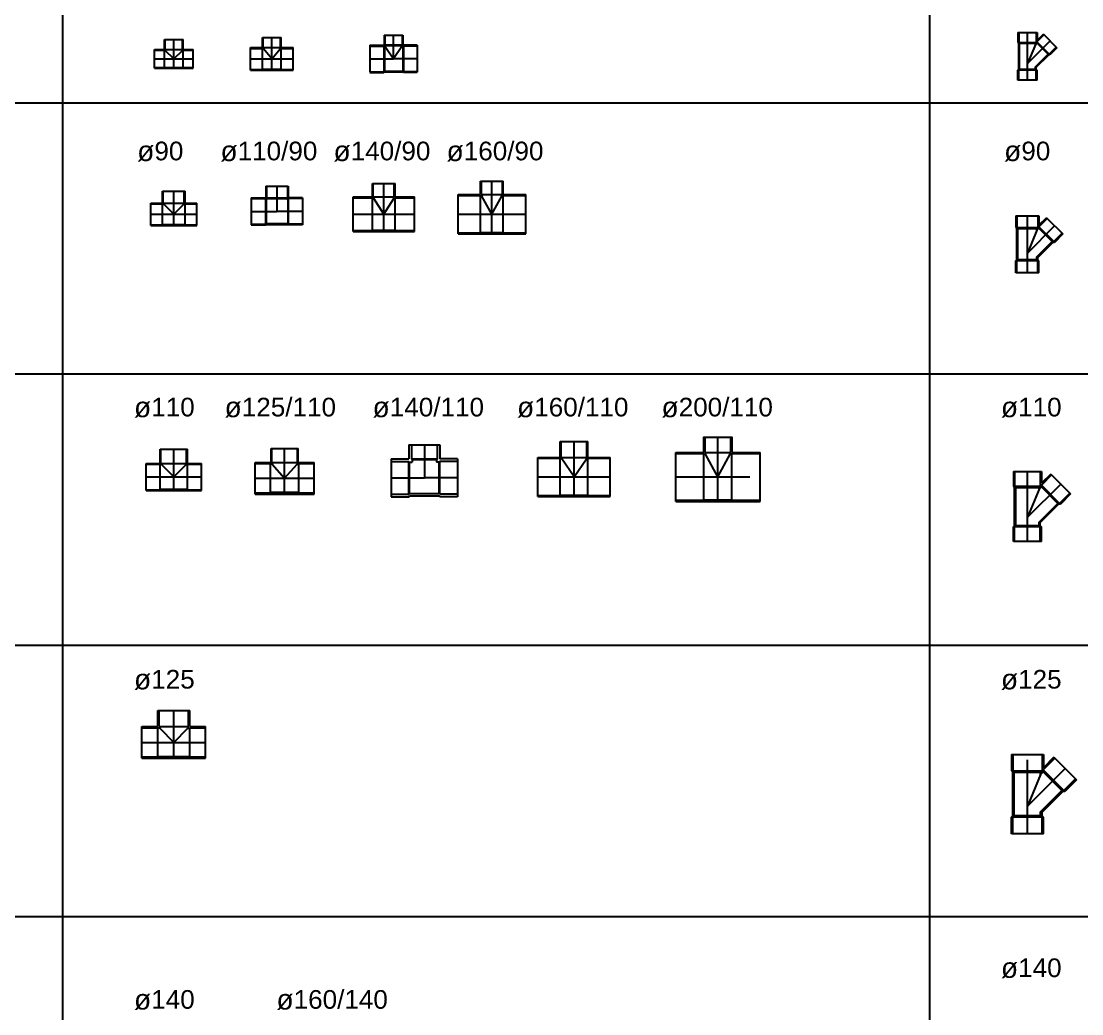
# Model space of a CAD drawing. Header units: millimetres. Extents: x 1218 to 72853, y -34712 to 16286.
# Drawn here: x 9989 to 14536, y -13727 to -9473 of the extents above; entities that cross this region are included whole.
import ezdxf

# ---------------------------------------------------------------- set-up
doc = ezdxf.new("R2010")
doc.units = ezdxf.units.MM
doc.linetypes.add('CENTER', pattern=[50.8, 31.75, -6.35, 6.35, -6.35])
doc.styles.get("Standard").update_dxf_attribs({"font": 'arial.ttf'})

# ---------------------------------------------------------------- blocks, each defined once
blk = doc.blocks.new('TE-D75x75 uPVC ISO')
for points in [[(-40, 83.5), (40, 83.5)], [(-40, 40), (-40, 83.5)], [(40, 40), (40, 83.5)], [(-83.5, 40), (-40, 40)], [(-83.5, -40), (-83.5, 40)], [(40, 40), (83.5, 40)], [(83.5, -40), (83.5, 40)], [(-83.5, -40), (83.5, -40)]]:
    blk.add_lwpolyline(points)
at = {"color": 8}
for points in [[(-37.5, 40), (-37.5, 83.5)], [(37.5, 40), (37.5, 83.5)], [(-83.5, 37.5), (-40, 37.5)], [(-36.5, 40), (-36.5, 36.5), (-40, 36.5)], [(-40, -37.5), (-40, 37.5)], [(-37.5, 40), (37.5, 40)], [(0, 0), (-36.5, 36.5)], [(0, 0), (36.5, 36.5)], [(36.5, 40), (36.5, 36.5), (40, 36.5)], [(40, 37.5), (83.5, 37.5)], [(40, -37.5), (40, 37.5)], [(-83.5, -37.5), (-40, -37.5)], [(-40, -36.5), (40, -36.5)], [(40, -37.5), (83.5, -37.5)]]:
    blk.add_lwpolyline(points, dxfattribs=at)
at = {"color": 8, "linetype": 'CENTER', "ltscale": 10}
for points in [[(0, -40), (0, 83.5)], [(-83.5, 0), (83.5, 0)]]:
    blk.add_lwpolyline(points, dxfattribs=at)
at = {"flags": 1}
for p in [(-40, 0), (0, 40), (40, 0)]:
    blk.add_attdef('AMC', p, '', height=0.5, dxfattribs=at)
blk = doc.blocks.new('TE-D90x75 uPVC ISO')
for points in [[(-40.5, 91.5), (40.5, 91.5)], [(-40.5, 48), (-40.5, 91.5)], [(40.5, 48), (40.5, 91.5)], [(-91, 48), (-40.5, 48)], [(-91, -48), (-91, 48)], [(40.5, 48), (91, 48)], [(91, -48), (91, 48)], [(-91, -48), (91, -48)]]:
    blk.add_lwpolyline(points)
at = {"color": 8}
for points in [[(-37.5, 48), (-37.5, 91.5)], [(37.5, 48), (37.5, 91.5)], [(-40.5, 43.5), (-36, 43.5), (-36, 48)], [(-37.5, 48), (37.5, 48)], [(40.5, 43.5), (36, 43.5), (36, 48)], [(-91, 45), (-40.5, 45)], [(-40.5, -45), (-40.5, 45)], [(0, 0), (-36, 43.5)], [(0, 0), (36, 43.5)], [(40.5, 45), (91, 45)], [(40.5, -45), (40.5, 45)], [(-91, -45), (-40.5, -45)], [(-40.5, -43.5), (40.5, -43.5)], [(40.5, -45), (91, -45)]]:
    blk.add_lwpolyline(points, dxfattribs=at)
at = {"color": 8, "linetype": 'CENTER', "ltscale": 10}
for points in [[(0, -48), (0, 91.5)], [(-91, 0), (91, 0)]]:
    blk.add_lwpolyline(points, dxfattribs=at)
at = {"flags": 1}
for p in [(0, 48), (-40.5, 0), (40.5, 0)]:
    blk.add_attdef('AMC', p, '', height=0.5, dxfattribs=at)
blk = doc.blocks.new('TE-D110x75 uPVC ISO')
for p, q in [((-40, 102), (-40, 58)), ((-40, 102), (40, 102)), ((40, 102), (40, 58)), ((-101, 58), (-40, 58)), ((-101, 58), (-101, -57.65)), ((-37.5, 58), (-35.7, 56.2)), ((101, 58), (40, 58)), ((101, 58), (101, -57.65)), ((-101, -58), (-42, -58)), ((-42, -58), (-39.35, -55.35)), ((-39.35, -55.35), (39.38, -55.35)), ((42.03, -58), (39.38, -55.35)), ((101, -58), (42, -58))]:
    blk.add_line(p, q)
at = {"color": 8}
for p, q in [((-37.5, 102), (-37.5, 58)), ((37.5, 102), (37.5, 58)), ((-101, 55), (-42, 55)), ((-42, 55), (-42, -55)), ((-42, 55), (-39.35, 52.35)), ((-39.35, 52.35), (-39.35, -52.35)), ((-39.35, 52.35), (-35.7, 52.35)), ((37.5, 58), (-37.5, 58)), ((35.7, 56.2), (-35.7, 56.2)), ((-35.7, 56.2), (-35.7, 52.35)), ((37.5, 58), (35.7, 56.2)), ((37.5, 58), (35.7, 56.2)), ((35.7, 56.2), (35.7, 52.35)), ((39.35, 52.35), (35.7, 52.35)), ((42, 55), (39.35, 52.35)), ((42, 55), (39.35, 52.35)), ((39.35, 52.35), (39.35, -52.35)), ((101, 55), (42, 55)), ((42, 55), (42, -55)), ((-101, -55), (-42, -55)), ((-42, -55), (-39.35, -52.35)), ((-39.35, -52.35), (39.35, -52.35)), ((42, -55), (39.35, -52.35)), ((101, -55), (42, -55))]:
    blk.add_line(p, q, dxfattribs=at)
at = {"color": 8, "linetype": 'CENTER', "ltscale": 10}
for p, q in [((0, 0), (0, 102)), ((-35.7, 52.35), (0, 0)), ((35.7, 52.35), (0, 0)), ((-101, 0), (0, 0)), ((101, 0), (0, 0))]:
    blk.add_line(p, q, dxfattribs=at)
at = {"flags": 1}
for p in [(0, 58), (-42, 0), (42, 0)]:
    blk.add_attdef('AMC', p, '', height=0.5, dxfattribs=at)
blk = doc.blocks.new('TE-D90x90 uPVC ISO')
for points in [[(-48, 99), (48, 99)], [(-48, 48), (-48, 99)], [(48, 48), (48, 99)], [(-99, 48), (-48, 48)], [(-99, -48), (-99, 48)], [(48, 48), (99, 48)], [(99, -48), (99, 48)], [(-99, -48), (99, -48)]]:
    blk.add_lwpolyline(points)
at = {"color": 8}
for points in [[(-45, 48), (-45, 99)], [(45, 48), (45, 99)], [(-48, 43.5), (-43.5, 43.5), (-43.5, 48)], [(-45, 48), (45, 48)], [(48, 43.5), (43.5, 43.5), (43.5, 48)], [(-99, 45), (-48, 45)], [(-48, -45), (-48, 45)], [(0, 0), (-43.5, 43.5)], [(0, 0), (43.5, 43.5)], [(48, 45), (99, 45)], [(48, -45), (48, 45)], [(-99, -45), (-48, -45)], [(-48, -43.5), (48, -43.5)], [(48, -45), (99, -45)]]:
    blk.add_lwpolyline(points, dxfattribs=at)
at = {"color": 8, "linetype": 'CENTER', "ltscale": 10}
for points in [[(0, -48), (0, 99)], [(-99, 0), (99, 0)]]:
    blk.add_lwpolyline(points, dxfattribs=at)
at = {"flags": 1}
for p in [(0, 48), (-48, 0), (48, 0)]:
    blk.add_attdef('AMC', p, '', height=0.5, dxfattribs=at)
blk = doc.blocks.new('TE-D140x90 uPVC ISO')
for points in [[(-49, 132), (49, 132)], [(-49, 74), (-49, 132)], [(49, 74), (49, 132)], [(-132, 74), (-49, 74)], [(-132, -74), (-132, 74)], [(49, 74), (132, 74)], [(132, -74), (132, 74)], [(-132, -74), (132, -74)]]:
    blk.add_lwpolyline(points)
at = {"color": 8}
for points in [[(-45, 74), (-45, 132)], [(45, 74), (45, 132)], [(45, 74), (45, 132)], [(-132, 70), (-49, 70)], [(-49, 68), (-43, 68), (-43, 74)], [(-49, -70), (-49, 70)], [(-45, 74), (45, 74)], [(0, 0), (-43, 68)], [(0, 0), (43, 68)], [(49, 68), (43, 68), (43, 74)], [(49, 70), (132, 70)], [(49, -70), (49, 70)], [(-132, -70), (-49, -70)], [(-49, -68), (49, -68)], [(49, -70), (132, -70)]]:
    blk.add_lwpolyline(points, dxfattribs=at)
at = {"color": 8, "linetype": 'CENTER', "ltscale": 10}
for points in [[(0, -74), (0, 132)], [(-132, 0), (132, 0)]]:
    blk.add_lwpolyline(points, dxfattribs=at)
at = {"flags": 1}
for p in [(0, 74), (-49, 0), (49, 0)]:
    blk.add_attdef('AMC', p, '', height=0.5, dxfattribs=at)
blk = doc.blocks.new('TE-D160x90 uPVC ISO')
for points in [[(-49, 142), (49, 142)], [(-49, 84), (-49, 142)], [(-49, 84), (-49, 142)], [(49, 84), (49, 142)], [(-145, 84), (-49, 84)], [(-145, -84), (-145, 84)], [(49, 84), (145, 84)], [(145, -84), (145, 84)], [(-145, -84), (145, -84)]]:
    blk.add_lwpolyline(points)
at = {"color": 8}
for points in [[(-45, 84), (-45, 142)], [(45, 84), (45, 142)], [(-145, 80), (-49, 80)], [(-43, 84), (-43, 78), (-49, 78)], [(-49, -80), (-49, 80)], [(-45, 84), (45, 84)], [(0, 0), (-43, 78)], [(0, 0), (43, 78)], [(43, 84), (43, 78), (49, 78)], [(49, 80), (145, 80)], [(49, -80), (49, 80)], [(-145, -80), (-49, -80)], [(-49, -78), (49, -78)], [(49, -80), (145, -80)]]:
    blk.add_lwpolyline(points, dxfattribs=at)
at = {"color": 8, "linetype": 'CENTER', "ltscale": 10}
for points in [[(0, -84), (0, 142)], [(-145, 0), (145, 0)]]:
    blk.add_lwpolyline(points, dxfattribs=at)
at = {"flags": 1}
for p in [(0, 84), (-49, 0), (49, 0)]:
    blk.add_attdef('AMC', p, '', height=0.5, dxfattribs=at)
blk = doc.blocks.new('TE-D110x110 uPVC ISO')
for points in [[(-58, 119), (58, 119)], [(-58, 58), (-58, 119)], [(58, 58), (58, 119)], [(-119, 58), (-58, 58)], [(-119, -58), (-119, 58)], [(58, 58), (119, 58)], [(119, -58), (119, 58)], [(-119, -58), (119, -58)]]:
    blk.add_lwpolyline(points)
at = {"color": 8}
for points in [[(-55, 58), (-55, 119)], [(55, 58), (55, 119)], [(-119, 55), (-58, 55)], [(-53, 58), (-53, 53), (-58, 53)], [(-58, -55), (-58, 55)], [(-55, 58), (55, 58)], [(0, 0), (-53, 53)], [(0, 0), (53, 53)], [(53, 58), (53, 53), (58, 53)], [(58, 55), (119, 55)], [(58, -55), (58, 55)], [(-119, -55), (-58, -55)], [(-58, -53), (58, -53)], [(58, -55), (119, -55)]]:
    blk.add_lwpolyline(points, dxfattribs=at)
at = {"color": 8, "linetype": 'CENTER', "ltscale": 10}
for points in [[(0, -58), (0, 119)], [(-119, 0), (119, 0)]]:
    blk.add_lwpolyline(points, dxfattribs=at)
at = {"flags": 1}
for p in [(0, 58), (-58, 0), (58, 0)]:
    blk.add_attdef('AMC', p, '', height=0.5, dxfattribs=at)
blk = doc.blocks.new('TE-D125x110 uPVC ISO')
for points in [[(-58, 127), (58, 127)], [(-58, 68), (-58, 127)], [(58, 68), (58, 127)], [(-126.8, 68), (-58, 68)], [(-126.8, -68), (-126.8, 68)], [(58, 68), (126.8, 68)], [(126.8, -68), (126.8, 68)], [(-126.8, -68), (126.8, -68)]]:
    blk.add_lwpolyline(points)
at = {"color": 8}
for points in [[(-55, 68), (-55, 127)], [(55, 68), (55, 127)], [(-126.8, 62.5), (-60.8, 62.5)], [(-53.3, 68), (-53.3, 60.5), (-60.8, 60.5)], [(-60.8, -62.5), (-60.8, 62.5)], [(-58, 68), (58, 68)], [(-53.3, 60.5), (0, 0)], [(0, 0), (53.3, 60.5)], [(53.3, 68), (53.3, 60.5), (60.8, 60.5)], [(60.8, 62.5), (126.8, 62.5)], [(60.8, -62.5), (60.8, 62.5)], [(-126.8, -62.5), (-60.8, -62.5)], [(-60.8, -60), (60.8, -60)], [(60.8, -62.5), (126.8, -62.5)]]:
    blk.add_lwpolyline(points, dxfattribs=at)
at = {"color": 8, "linetype": 'CENTER', "ltscale": 10}
for points in [[(0, -68), (0, 127)], [(-126.8, 0), (126.8, 0)]]:
    blk.add_lwpolyline(points, dxfattribs=at)
at = {"flags": 1}
for p in [(0, 68), (-60.8, 0), (60.8, 0)]:
    blk.add_attdef('AMC', p, '', height=0.5, dxfattribs=at)
blk = doc.blocks.new('TE-D140x110 uPVC ISO')
for p, q in [((-66, 141), (-66, 81)), ((-66, 141), (66, 141)), ((66, 141), (66, 81)), ((-142.5, 81), (-66, 81)), ((-142.5, 81), (-142.5, -81)), ((142.5, 81), (66, 81)), ((142.5, 81), (142.5, -81)), ((-142.5, -81), (-66.5, -81)), ((-66.5, -81), (-63.15, -77.65)), ((-63.15, -77.65), (63.15, -77.65)), ((66.5, -81), (63.15, -77.65)), ((142.5, -81), (66.5, -81))]:
    blk.add_line(p, q)
at = {"color": 8}
for p, q in [((-55, 141), (-55, 80)), ((55, 141), (55, 80)), ((-142.5, 70), (-66.5, 70)), ((-66.5, -70), (-66.5, 70)), ((-66.5, 70), (-63.15, 66.65)), ((-63.15, -66.65), (-63.15, 66.65)), ((-63.15, 66.65), (-52.35, 66.65)), ((55, 80), (-55, 80)), ((-55, 80), (-52.35, 77.35)), ((52.35, 77.35), (-52.35, 77.35)), ((-52.35, 77.35), (-52.35, 66.65)), ((55, 80), (52.35, 77.35)), ((52.35, 77.35), (52.35, 66.65)), ((63.15, 66.65), (52.35, 66.65)), ((66.5, 70), (63.15, 66.65)), ((63.15, -66.65), (63.15, 66.65)), ((142.5, 70), (66.5, 70)), ((66.5, -70), (66.5, 70)), ((-142.5, -70), (-66.5, -70)), ((-66.5, -70), (-63.15, -66.65)), ((-63.15, -66.65), (63.15, -66.65)), ((66.5, -70), (63.15, -66.65)), ((142.5, -70), (66.5, -70))]:
    blk.add_line(p, q, dxfattribs=at)
at = {"color": 8, "linetype": 'CENTER', "ltscale": 10}
for p in [(0, 141), (-142.5, 0), (142.5, 0)]:
    blk.add_line(p, (0, 0), dxfattribs=at)
at = {"flags": 1}
for p in [(0, 80), (-66.5, 0), (66.5, 0)]:
    blk.add_attdef('AMC', p, '', height=0.5, dxfattribs=at)
blk = doc.blocks.new('TE-D160x110 uPVC ISO')
for points in [[(-59, 152), (59, 152)], [(-59, 84), (-59, 152)], [(-59, 84), (-59, 152)], [(59, 84), (59, 152)], [(-155, 84), (-59, 84)], [(-155, -84), (-155, 84)], [(59, 84), (155, 84)], [(155, -84), (155, 84)], [(-155, -84), (155, -84)]]:
    blk.add_lwpolyline(points)
at = {"color": 8}
for points in [[(-55, 84), (-55, 152)], [(55, 84), (55, 152)], [(-155, 80), (-59, 80)], [(-53, 84), (-53, 78), (-59, 78)], [(-59, -80), (-59, 80)], [(-55, 84), (55, 84)], [(0, 0), (-53, 78)], [(0, 0), (53, 78)], [(53, 84), (53, 78), (59, 78)], [(59, 80), (155, 80)], [(59, -80), (59, 80)], [(-155, -80), (-59, -80)], [(-59, -78), (59, -78)], [(59, -80), (155, -80)]]:
    blk.add_lwpolyline(points, dxfattribs=at)
at = {"color": 8, "linetype": 'CENTER', "ltscale": 10}
for points in [[(0, -84), (0, 152)], [(-155, 0), (155, 0)]]:
    blk.add_lwpolyline(points, dxfattribs=at)
at = {"flags": 1}
for p in [(0, 84), (-59, 0), (59, 0)]:
    blk.add_attdef('AMC', p, '', height=0.5, dxfattribs=at)
blk = doc.blocks.new('TE-D200x110 uPVC ISO')
for points in [[(-60, 105), (-60, 171), (60, 171), (60, 105)], [(-181, 105), (-60, 105)], [(-181, -105), (-181, 105)], [(60, 105), (181, 105)], [(181, -105), (181, 105)], [(-181, -105), (181, -105)]]:
    blk.add_lwpolyline(points)
at = {"color": 8}
for points in [[(-55, 105), (-55, 171)], [(55, 105), (55, 171)], [(-181, 100), (-60, 100)], [(-60, 98), (-53, 98), (-53, 105)], [(-60, -100), (-60, 100)], [(-55, 105), (55, 105)], [(0, 0), (-53, 98)], [(0, 0), (53, 98)], [(60, 98), (53, 98), (53, 105)], [(60, 100), (181, 100)], [(60, -100), (60, 100)], [(-181, -100), (-60, -100)], [(-60, -98), (60, -98)], [(60, -100), (181, -100)]]:
    blk.add_lwpolyline(points, dxfattribs=at)
at = {"color": 8, "linetype": 'CENTER', "ltscale": 10}
for points in [[(0, -105), (0, 171)], [(-181, 0), (181, 0)]]:
    blk.add_lwpolyline(points, dxfattribs=at)
at = {"flags": 1}
for p in [(0, 105), (-60, 0), (60, 0)]:
    blk.add_attdef('AMC', p, '', height=0.5, dxfattribs=at)
blk = doc.blocks.new('TE-D125x125 uPVC ISO')
for points in [[(-68, 136.5), (68, 136.5)], [(-68, 68), (-68, 136.5)], [(68, 68), (68, 136.5)], [(-136.5, 68), (-68, 68)], [(-136.5, -68), (-136.5, 68)], [(68, 68), (136.5, 68)], [(136.5, -68), (136.5, 68)], [(-136.5, -68), (136.5, -68)]]:
    blk.add_lwpolyline(points)
at = {"color": 8}
for points in [[(-62.5, 68), (-62.5, 136.5)], [(62.5, 68), (62.5, 136.5)], [(-136.5, 62.5), (-68, 62.5)], [(-60.5, 68), (-60.5, 60.5), (-68, 60.5)], [(-68, -62.5), (-68, 62.5)], [(-62.5, 68), (62.5, 68)], [(-60.5, 60.5), (0, 0)], [(0, 0), (60.5, 60.5)], [(60.5, 68), (60.5, 60.5), (68, 60.5)], [(68, 62.5), (136.5, 62.5)], [(68, -62.5), (68, 62.5)], [(-136.5, -62.5), (-68, -62.5)], [(-68, -60), (68, -60)], [(68, -62.5), (136.5, -62.5)]]:
    blk.add_lwpolyline(points, dxfattribs=at)
at = {"color": 8, "linetype": 'CENTER', "ltscale": 10}
for points in [[(0, -68), (0, 136.5)], [(-136.5, 0), (136.5, 0)]]:
    blk.add_lwpolyline(points, dxfattribs=at)
at = {"flags": 1}
for p in [(0, 68), (-68, 0), (68, 0)]:
    blk.add_attdef('AMC', p, '', height=0.5, dxfattribs=at)
blk = doc.blocks.new('TE-D110x90 uPVC ISO')
for p, q in [((-48, 109), (-48, 58)), ((-48, 109), (48, 109)), ((48, 109), (48, 58)), ((-110, 58), (-48, 58)), ((-110, 57.65), (-110, -57.65)), ((110, 58), (48, 58)), ((110, 57.65), (110, -57.65)), ((-110, -58), (-49, -58)), ((-49, -58), (-46.35, -55.35)), ((-46.35, -55.35), (46.35, -55.35)), ((49.03, -58), (46.38, -55.35)), ((110, -58), (49, -58))]:
    blk.add_line(p, q)
at = {"color": 8}
for p, q in [((-45, 109), (-45, 58)), ((45, 109), (45, 58)), ((-110, 55), (-49, 55)), ((-49, 55), (-49, -55)), ((-49, 55), (-46.35, 52.35)), ((-46.35, 52.35), (-46.35, -52.35)), ((-46.35, 52.35), (-42.85, 52.35)), ((-45, 58), (45, 58)), ((-45, 58), (-42.85, 55.85)), ((-42.85, 55.85), (-42.85, 52.35)), ((-42.85, 55.85), (42.85, 55.85)), ((45, 58), (42.85, 55.85)), ((42.85, 55.85), (42.85, 52.35)), ((46.35, 52.35), (42.85, 52.35)), ((49, 55), (46.35, 52.35)), ((46.35, 52.35), (46.35, -52.35)), ((110, 55), (49, 55)), ((49, 55), (49, -55)), ((-110, -55), (-49, -55)), ((-49, -55), (-46.35, -52.35)), ((-46.35, -52.35), (46.35, -52.35)), ((49, -55), (46.35, -52.35)), ((110, -55), (49, -55))]:
    blk.add_line(p, q, dxfattribs=at)
at = {"color": 8, "linetype": 'CENTER', "ltscale": 10}
for p in [(0, 109), (-110, 0), (110, 0)]:
    blk.add_line(p, (0, 0), dxfattribs=at)
at = {"flags": 1}
for p in [(0, 58), (-49, 0), (49, 0)]:
    blk.add_attdef('AMC', p, '', height=0.5, dxfattribs=at)
blk = doc.blocks.new('Y-D75x75 uPVC ISO')
for p, q in [((-41.1, 133.3), (-41.1, 90.8)), ((-41.1, 133.3), (41.1, 133.3)), ((41.1, 133.3), (41.1, 99.2)), ((68.1, 126.2), (41.1, 99.2)), ((68.1, 126.2), (126.2, 68.1)), ((-41.1, 90.8), (-37.5, 87.2)), ((-37.5, -24.8), (-37.5, 87.2)), ((126.2, 68.1), (96.2, 38.1)), ((37.5, -15.5), (91.1, 38.1)), ((96.2, 38.1), (91.1, 38.1)), ((-41.1, -28.3), (-37.5, -24.8)), ((-41.1, -70.8), (-41.1, -28.3)), ((37.5, -24.8), (37.5, -15.5)), ((41.1, -28.3), (37.5, -24.8)), ((41.1, -70.8), (41.1, -28.3)), ((41.1, -70.8), (-41.1, -70.8))]:
    blk.add_line(p, q)
at = {"color": 8}
for p, q in [((-37.5, 133.3), (-37.5, 90.8)), ((37.5, 133.3), (37.5, 90.8)), ((70.7, 123.7), (40.6, 93.6)), ((40.6, 93.6), (93.6, 40.6)), ((40.6, 93.6), (40.6, 88.6)), ((-37.5, 90.8), (37.5, 90.8)), ((-37.5, 90.8), (-33.9, 87.2)), ((-33.9, -24.8), (-33.9, 87.2)), ((-33.9, 87.2), (33.9, 87.2)), ((33.9, 81.9), (0, 0)), ((37.5, 90.8), (33.9, 87.2)), ((33.9, 81.9), (40.6, 88.6)), ((33.9, 81.9), (33.9, 87.2)), ((40.6, 88.6), (88.6, 40.6)), ((123.7, 70.7), (93.6, 40.6)), ((33.9, -14), (88.6, 40.6)), ((93.6, 40.6), (88.6, 40.6)), ((-37.5, -28.3), (-33.9, -24.8)), ((-37.5, -70.8), (-37.5, -28.3)), ((37.5, -28.3), (-37.5, -28.3)), ((33.9, -24.8), (-33.9, -24.8)), ((33.9, -24.8), (33.9, -14)), ((37.5, -28.3), (33.9, -24.8)), ((37.5, -70.8), (37.5, -28.3))]:
    blk.add_line(p, q, dxfattribs=at)
at = {"color": 8, "linetype": 'CENTER', "ltscale": 10}
for p, q in [((0, -70.8), (0, 133.3)), ((0, 0), (97.2, 97.2))]:
    blk.add_line(p, q, dxfattribs=at)
at = {"flags": 1}
for p in [(0, 90.8), (67.1, 67.1), (0, -28.3)]:
    blk.add_attdef('AMC', p, '', height=0.5, dxfattribs=at)
blk = doc.blocks.new('Y-D90x90 uPVC ISO')
for p, q in [((-49.3, 160), (-49.3, 109)), ((-49.3, 160), (49.3, 160)), ((49.3, 160), (49.3, 119)), ((81.7, 151.5), (49.3, 119)), ((81.7, 151.5), (151.5, 81.7)), ((-49.3, 109), (-45, 104.7)), ((-45, -29.7), (-45, 104.7)), ((45, -18.6), (109.3, 45.7)), ((115.4, 45.7), (109.3, 45.7)), ((151.5, 81.7), (115.4, 45.7)), ((-49.3, -34), (-45, -29.7)), ((-49.3, -85), (-49.3, -34)), ((45, -29.7), (45, -18.6)), ((49.3, -34), (45, -29.7)), ((49.3, -85), (49.3, -34)), ((49.3, -85), (-49.3, -85))]:
    blk.add_line(p, q)
at = {"color": 8}
for p, q in [((-45, 160), (-45, 109)), ((45, 160), (45, 109)), ((84.8, 148.4), (48.7, 112.4)), ((-45, 109), (45, 109)), ((-45, 109), (-40.7, 104.7)), ((-40.7, -29.7), (-40.7, 104.7)), ((-40.7, 104.7), (40.7, 104.7)), ((40.7, 98.3), (0, 0)), ((45, 109), (40.7, 104.7)), ((40.7, 98.3), (48.7, 106.3)), ((40.7, 98.3), (40.7, 104.7)), ((48.7, 112.4), (112.4, 48.7)), ((48.7, 112.4), (48.7, 106.3)), ((48.7, 106.3), (106.3, 48.7)), ((40.7, -16.9), (106.3, 48.7)), ((112.4, 48.7), (106.3, 48.7)), ((148.4, 84.8), (112.4, 48.7)), ((-45, -34), (-40.7, -29.7)), ((-45, -85), (-45, -34)), ((45, -34), (-45, -34)), ((40.7, -29.7), (-40.7, -29.7)), ((40.7, -29.7), (40.7, -16.9)), ((45, -34), (40.7, -29.7)), ((45, -85), (45, -34))]:
    blk.add_line(p, q, dxfattribs=at)
at = {"color": 8, "linetype": 'CENTER', "ltscale": 10}
for p, q in [((0, -85), (0, 160)), ((0, 0), (116.6, 116.6))]:
    blk.add_line(p, q, dxfattribs=at)
at = {"flags": 1}
for p in [(0, 109), (80.5, 80.5), (0, -34)]:
    blk.add_attdef('AMC', p, '', height=0.5, dxfattribs=at)
blk = doc.blocks.new('Y-D110x110 uPVC ISO')
for p, q in [((-60.3, 195.6), (-60.3, 133.2)), ((-60.3, 195.6), (60.3, 195.6)), ((60.3, 195.6), (60.3, 145.5)), ((99.9, 185.1), (60.3, 145.5)), ((99.9, 185.1), (185.1, 99.9)), ((-60.3, 133.2), (-55, 128)), ((-55, -36.3), (-55, 128)), ((185.1, 99.9), (141, 55.8)), ((55, -22.8), (133.6, 55.8)), ((141, 55.8), (133.6, 55.8)), ((-60.3, -41.6), (-55, -36.3)), ((-60.3, -103.9), (-60.3, -41.6)), ((55, -36.3), (55, -22.8)), ((60.3, -41.6), (55, -36.3)), ((60.3, -103.9), (60.3, -41.6)), ((60.3, -103.9), (-60.3, -103.9))]:
    blk.add_line(p, q)
at = {"color": 8}
for p, q in [((-55, 195.6), (-55, 133.2)), ((55, 195.6), (55, 133.2)), ((103.6, 181.4), (59.5, 137.3)), ((59.5, 137.3), (137.3, 59.5)), ((59.5, 137.3), (59.5, 129.9)), ((-55, 133.2), (55, 133.2)), ((-55, 133.2), (-49.7, 128)), ((-49.7, -36.3), (-49.7, 128)), ((-49.7, 128), (49.7, 128)), ((49.7, 120.1), (0, 0)), ((55, 133.2), (49.7, 128)), ((49.7, 120.1), (59.5, 129.9)), ((49.7, 120.1), (49.7, 128)), ((59.5, 129.9), (129.9, 59.5)), ((181.4, 103.6), (137.3, 59.5)), ((49.7, -20.6), (129.9, 59.5)), ((137.3, 59.5), (129.9, 59.5)), ((-55, -41.6), (-49.7, -36.3)), ((-55, -103.9), (-55, -41.6)), ((55, -41.6), (-55, -41.6)), ((49.7, -36.3), (-49.7, -36.3)), ((49.7, -36.3), (49.7, -20.6)), ((55, -41.6), (49.7, -36.3)), ((55, -103.9), (55, -41.6))]:
    blk.add_line(p, q, dxfattribs=at)
at = {"color": 8, "linetype": 'CENTER', "ltscale": 10}
for p, q in [((0, -103.9), (0, 195.6)), ((0, 0), (142.5, 142.5))]:
    blk.add_line(p, q, dxfattribs=at)
at = {"flags": 1}
for p in [(0, 133.2), (98.4, 98.4), (0, -41.6)]:
    blk.add_attdef('AMC', p, '', height=0.5, dxfattribs=at)
blk = doc.blocks.new('Y-D125x125 uPVC ISO')
for p, q in [((-68.5, 222.2), (-68.5, 151.4)), ((-68.5, 222.2), (68.5, 222.2)), ((68.5, 222.2), (68.5, 165.3)), ((113.5, 210.4), (68.5, 165.3)), ((113.5, 210.4), (210.4, 113.5)), ((-68.5, 151.4), (-62.5, 145.4)), ((-62.5, -41.3), (-62.5, 145.4)), ((210.4, 113.5), (160.3, 63.4)), ((62.5, -25.9), (151.8, 63.4)), ((160.3, 63.4), (151.8, 63.4)), ((-68.5, -47.2), (-62.5, -41.3)), ((62.5, -41.3), (62.5, -25.9)), ((68.5, -47.2), (62.5, -41.3)), ((-68.5, -118.1), (-68.5, -47.2)), ((68.5, -118.1), (68.5, -47.2)), ((68.5, -118.1), (-68.5, -118.1))]:
    blk.add_line(p, q)
at = {"color": 8}
for p, q in [((-62.5, 222.2), (-62.5, 151.4)), ((62.5, 222.2), (62.5, 151.4)), ((117.8, 206.1), (67.7, 156.1)), ((-62.5, 151.4), (62.5, 151.4)), ((-62.5, 151.4), (-56.5, 145.4)), ((-56.5, -41.3), (-56.5, 145.4)), ((-56.5, 145.4), (56.5, 145.4)), ((56.5, 136.5), (0, 0)), ((62.5, 151.4), (56.5, 145.4)), ((56.5, 136.5), (67.7, 147.6)), ((56.5, 136.5), (56.5, 145.4)), ((67.7, 156.1), (156.1, 67.7)), ((67.7, 156.1), (67.7, 147.6)), ((67.7, 147.6), (147.6, 67.7)), ((206.1, 117.8), (156.1, 67.7)), ((56.5, -23.4), (147.6, 67.7)), ((156.1, 67.7), (147.6, 67.7)), ((-62.5, -47.2), (-56.5, -41.3)), ((56.5, -41.3), (-56.5, -41.3)), ((56.5, -41.3), (56.5, -23.4)), ((62.5, -47.2), (56.5, -41.3)), ((-62.5, -118.1), (-62.5, -47.2)), ((62.5, -47.2), (-62.5, -47.2)), ((62.5, -118.1), (62.5, -47.2))]:
    blk.add_line(p, q, dxfattribs=at)
at = {"color": 8, "linetype": 'CENTER', "ltscale": 10}
for p, q in [((0, -118.1), (0, 222.2)), ((0, 0), (161.9, 161.9))]:
    blk.add_line(p, q, dxfattribs=at)
at = {"flags": 1}
for p in [(0, 151.4), (111.9, 111.9), (0, -47.2)]:
    blk.add_attdef('AMC', p, '', height=0.5, dxfattribs=at)

msp = doc.modelspace()

# ---------------------------------------------------------------- linework, layer by layer
for p, q in [((10166.2, -5385.9), (10166.2, -22612)), ((13882.8, -5385.9), (13882.8, -22612)), ((1218, -9822.5), (18942.2, -9822.5)), ((1218, -10985.2), (18942.2, -10985.2)), ((1218, -12147.9), (18942.2, -12147.9)), ((1218, -13310.6), (18942.2, -13310.6))]:
    msp.add_line(p, q)

# ---------------------------------------------------------------- block references
at = {"color": 1}
for name, p in [('TE-D90x75 uPVC ISO', (11063.5, -9634.8)), ('TE-D110x75 uPVC ISO', (11585.2, -9634.8)), ('Y-D75x75 uPVC ISO', (14302.8, -9655)), ('TE-D75x75 uPVC ISO', (10643.2, -9634.8)), ('TE-D110x90 uPVC ISO', (11085.1, -10288.6)), ('TE-D140x90 uPVC ISO', (11543.5, -10300.7)), ('TE-D160x90 uPVC ISO', (12006.6, -10300.7)), ('TE-D90x90 uPVC ISO', (10643.2, -10300.7)), ('Y-D90x90 uPVC ISO', (14302.8, -10466.8)), ('TE-D160x110 uPVC ISO', (12359, -11426.4)), ('TE-D200x110 uPVC ISO', (12975.7, -11426.4)), ('TE-D110x110 uPVC ISO', (10643.2, -11426.4)), ('TE-D125x110 uPVC ISO', (11118.2, -11431.9)), ('TE-D140x110 uPVC ISO', (11717.4, -11430.2)), ('Y-D110x110 uPVC ISO', (14302.8, -11599.2)), ('TE-D125x125 uPVC ISO', (10643.2, -12563.7)), ('Y-D125x125 uPVC ISO', (14302.8, -12837.5))]:
    msp.add_blockref(name, p, dxfattribs=at)

# ---------------------------------------------------------------- texts
at = {"color": 2, "ltscale": 500, "char_height": 80, "attachment_point": 1}
for s, heights, insert in [('{\\H1.08333x;ø\\A1;\\H0.92308x;90}', [0], (10485.9, -9986.2)), ('{\\H1.08333x;ø\\A1;\\H0.92308x;110/90}', [91.3], (10842.8, -9986.2)), ('{\\H1.08333x;ø\\A1;\\H0.92308x;140/90}', [91.3], (11327.5, -9986.2)), ('{\\H1.08333x;ø\\A1;\\H0.92308x;160/90}', [91.3], (11812.2, -9986.2)), ('{\\H1.08333x;ø\\A1;\\H0.92308x;90}', [0], (14202.5, -9986.2)), ('{\\H1.08333x;ø\\A1;\\H0.92308x;110}', [0], (10472.3, -11083.7)), ('{\\H1.08333x;ø\\A1;\\H0.92308x;125/110}', [91.3], (10860.6, -11083.7)), ('{\\H1.08333x;ø\\A1;\\H0.92308x;140/110}', [91.3], (11495.1, -11083.7)), ('{\\H1.08333x;ø\\A1;\\H0.92308x;160/110}', [91.3], (12114.4, -11083.7)), ('{\\H1.08333x;ø\\A1;\\H0.92308x;200/110}', [91.3], (12733.6, -11083.7)), ('{\\H1.08333x;ø\\A1;\\H0.92308x;110}', [0], (14188.9, -11083.7)), ('{\\H1.08333x;ø\\A1;\\H0.92308x;125}', [0], (10472.3, -12249.9)), ('{\\H1.08333x;ø\\A1;\\H0.92308x;125}', [0], (14188.9, -12249.9)), ('{\\H1.08333x;ø\\A1;\\H0.92308x;140}', [0], (14188.9, -13486.3)), ('{\\H1.08333x;ø\\A1;\\H0.92308x;140}', [0], (10472.3, -13622)), ('{\\H1.08333x;ø\\A1;\\H0.92308x;160/140}', [91.3], (11082.9, -13622))]:
    msp.add_mtext_dynamic_manual_height_columns(s, width=2693.132, gutter_width=15, heights=heights, dxfattribs=dict(at, insert=insert))

doc.saveas('drawing.dxf')
